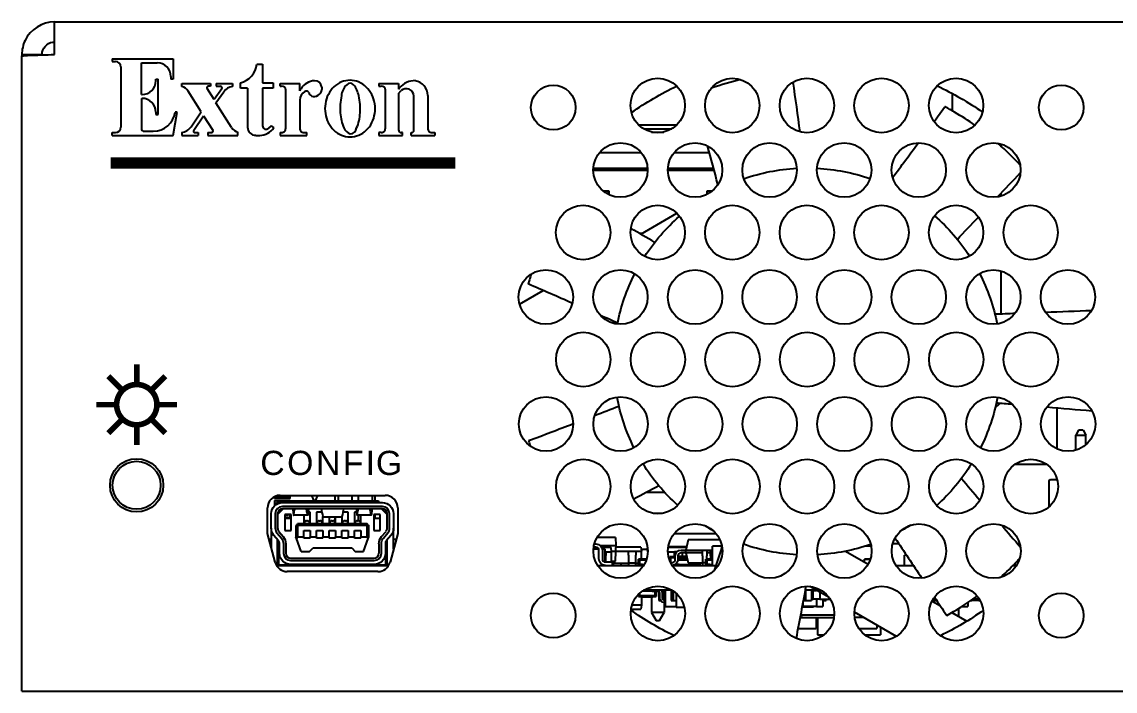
# Model space of a CAD drawing. Header units: inches. Extents: x 0.66 to 9.39, y 0.59 to 4.41.
# Drawn here: x 0.665 to 3.376, y 2.754 to 4.414 of the extents above; entities that cross this region are included whole.
import ezdxf

# ---------------------------------------------------------------- set-up
doc = ezdxf.new("R2010")
doc.units = ezdxf.units.IN
doc.header["$MEASUREMENT"] = 0
doc.styles.add('CAD_SALES', font='ARIAL.TTF')

msp = doc.modelspace()

# ---------------------------------------------------------------- linework, layer by layer
for p, q in [((0.7458, 4.3335), (0.7458, 4.4145)), ((0.7458, 4.4145), (9.2688, 4.4145)), ((0.6648, 4.3335), (0.6648, 4.3299)), ((0.6648, 4.3335), (0.7148, 4.3335)), ((0.6648, 2.7545), (0.6648, 4.3299)), ((0.7148, 4.3326), (0.7148, 4.3335)), ((0.8887, 4.3229), (1.04, 4.3229)), ((0.8887, 4.3229), (0.8887, 4.3162)), ((0.8887, 4.3162), (0.8969, 4.3162)), ((0.9613, 4.2343), (0.9613, 4.3128)), ((0.9613, 4.3128), (1.0006, 4.3128)), ((1.04, 4.3229), (1.04, 4.2721)), ((0.9104, 4.3026), (0.9104, 4.1534)), ((1.2474, 4.3094), (1.2617, 4.3094)), ((1.2617, 4.3094), (1.2617, 4.2632)), ((0.9972, 4.2723), (1.0027, 4.2723)), ((0.9972, 4.2682), (0.9972, 4.2723)), ((1.0027, 4.1848), (1.0027, 4.2723)), ((1.0345, 4.2788), (1.0345, 4.2721)), ((1.04, 4.2721), (1.0345, 4.2721)), ((1.0616, 4.2619), (1.1329, 4.2619)), ((1.0616, 4.2541), (1.0616, 4.2619)), ((1.1329, 4.2619), (1.1329, 4.2551)), ((1.1464, 4.2619), (1.1871, 4.2619)), ((1.1464, 4.2619), (1.1464, 4.2551)), ((1.1871, 4.2619), (1.1871, 4.2545)), ((1.2068, 4.2497), (1.2068, 4.2631)), ((1.2617, 4.2632), (1.2882, 4.2632)), ((1.2882, 4.2632), (1.2882, 4.2497)), ((1.3056, 4.2551), (1.3056, 4.2619)), ((1.3056, 4.2619), (1.3191, 4.2619)), ((1.3191, 4.2619), (1.354, 4.2619)), ((1.354, 4.2431), (1.354, 4.2619)), ((1.3911, 4.2687), (1.3913, 4.2687)), ((1.5501, 4.2619), (1.5993, 4.2619)), ((1.5501, 4.2619), (1.5501, 4.2551)), ((1.5993, 4.2619), (1.5993, 4.2474)), ((0.9613, 4.2343), (0.9633, 4.2343)), ((1.1098, 4.191), (1.0773, 4.2425)), ((1.1414, 4.2216), (1.1241, 4.2489)), ((1.1329, 4.2551), (1.1276, 4.2551)), ((1.1607, 4.2487), (1.1414, 4.2216)), ((1.1461, 4.214), (1.1659, 4.2412)), ((1.1464, 4.2551), (1.1574, 4.2551)), ((1.2244, 4.2497), (1.2068, 4.2497)), ((1.2244, 4.2497), (1.2244, 4.1534)), ((1.2617, 4.2497), (1.2617, 4.1569)), ((1.2882, 4.2497), (1.2617, 4.2497)), ((1.3056, 4.2551), (1.309, 4.2551)), ((1.3191, 4.15), (1.3191, 4.2449)), ((1.354, 4.2431), (1.3573, 4.2488)), ((1.4084, 4.2527), (1.4086, 4.2471)), ((1.5501, 4.2551), (1.5562, 4.2551)), ((1.5664, 4.15), (1.5664, 4.2449)), ((1.5993, 4.2474), (1.6015, 4.2508)), ((1.5993, 4.2372), (1.6055, 4.2439)), ((1.5993, 4.2372), (1.5993, 4.1466)), ((1.6371, 4.1452), (1.6371, 4.2304)), ((1.6716, 4.232), (1.6716, 4.15)), ((2.9728, 4.1938), (2.9728, 4.2368)), ((0.9613, 4.2248), (0.9613, 4.15)), ((0.9613, 4.2248), (0.9633, 4.2248)), ((1.185, 4.1524), (1.1461, 4.214)), ((1.354, 4.2201), (1.354, 4.15)), ((0.9972, 4.1909), (0.9972, 4.1848)), ((0.9972, 4.1848), (1.0027, 4.1848)), ((1.0404, 4.133), (1.0502, 4.1907)), ((1.0502, 4.1907), (1.0447, 4.1907)), ((1.0846, 4.1544), (1.1098, 4.191)), ((1.0911, 4.1462), (1.1156, 4.1818)), ((1.1156, 4.1818), (1.1382, 4.146)), ((1.2828, 4.1568), (1.2769, 4.1507)), ((1.2828, 4.1568), (1.2896, 4.152)), ((2.1942, 4.1592), (2.2895, 4.1592)), ((2.2071, 4.1492), (2.2766, 4.1492)), ((0.8887, 4.1398), (0.8969, 4.1398)), ((0.8887, 4.133), (0.8887, 4.1398)), ((0.8887, 4.133), (1.0404, 4.133)), ((0.968, 4.1432), (0.9908, 4.1432)), ((1.0616, 4.1402), (1.0616, 4.133)), ((1.0616, 4.133), (1.1023, 4.133)), ((1.0944, 4.1398), (1.1023, 4.1398)), ((1.1023, 4.1398), (1.1023, 4.133)), ((1.1261, 4.1398), (1.1348, 4.1398)), ((1.1261, 4.1398), (1.1261, 4.133)), ((1.1261, 4.133), (1.2007, 4.133)), ((1.2007, 4.133), (1.2007, 4.1408)), ((1.245, 4.133), (1.2551, 4.133)), ((1.3056, 4.1398), (1.309, 4.1398)), ((1.3056, 4.1398), (1.3056, 4.133)), ((1.3056, 4.133), (1.354, 4.133)), ((1.354, 4.133), (1.3716, 4.133)), ((1.3641, 4.1398), (1.3716, 4.1398)), ((1.3716, 4.133), (1.3716, 4.1398)), ((1.5562, 4.1398), (1.5501, 4.1398)), ((1.5501, 4.1398), (1.5501, 4.133)), ((1.5501, 4.133), (1.6088, 4.133)), ((1.6088, 4.1398), (1.606, 4.1398)), ((1.6088, 4.133), (1.6088, 4.1398)), ((1.6303, 4.133), (1.6303, 4.1398)), ((1.6303, 4.1398), (1.6316, 4.1398)), ((1.6303, 4.133), (1.6892, 4.133)), ((1.6817, 4.1398), (1.6892, 4.1398)), ((1.6892, 4.1398), (1.6892, 4.133)), ((2.2264, 4.1413), (2.2573, 4.1413)), ((3.0928, 4.1119), (3.0928, 4.1066)), ((2.0974, 4.0901), (2.2013, 4.0901)), ((2.2824, 4.0901), (2.37, 4.0901)), ((2.0819, 4.0468), (2.2169, 4.0468)), ((2.2167, 4.0507), (2.082, 4.0507)), ((2.0885, 4.0468), (2.0885, 4.0507)), ((2.12, 4.0507), (2.12, 4.0468)), ((2.2669, 4.0468), (2.3816, 4.0468)), ((2.3805, 4.0507), (2.267, 4.0507)), ((2.3641, 4.0468), (2.3641, 4.0507)), ((2.1212, 3.9946), (2.1068, 3.9946)), ((2.12, 3.9862), (2.12, 3.9946)), ((2.1212, 3.9856), (2.1212, 3.9946)), ((2.3633, 3.9946), (2.3633, 3.986)), ((2.3769, 3.9946), (2.3633, 3.9946)), ((2.3641, 3.9946), (2.3641, 3.9864)), ((3.0928, 3.989), (3.0928, 3.9821)), ((2.1999, 3.8879), (2.2896, 3.9397)), ((2.2024, 3.8893), (2.1975, 3.8893)), ((3.0928, 3.7969), (3.0928, 3.6905)), ((1.8992, 3.7142), (1.9579, 3.7481)), ((3.2319, 3.4572), (3.2319, 3.3555)), ((3.2858, 3.4015), (3.2788, 3.3894)), ((3.2968, 3.4015), (3.2858, 3.4015)), ((3.2968, 3.4015), (3.3038, 3.3894)), ((3.2788, 3.3894), (3.3038, 3.3894)), ((3.2788, 3.3522), (3.2788, 3.3894)), ((3.3038, 3.3658), (3.3038, 3.3894)), ((3.0221, 3.3165), (3.0191, 3.3165)), ((3.2071, 3.3165), (3.1275, 3.3165)), ((3.2126, 3.2119), (3.2126, 3.2751)), ((3.2165, 3.2791), (3.2326, 3.2791)), ((1.2913, 3.2367), (1.2913, 3.2325)), ((1.33, 3.2325), (1.2913, 3.2325)), ((1.2913, 3.2276), (1.2913, 3.214)), ((1.2913, 3.2276), (1.33, 3.2276)), ((1.2929, 3.2375), (1.33, 3.2375)), ((1.3051, 3.24), (1.5661, 3.24)), ((1.33, 3.2325), (1.33, 3.2375)), ((1.33, 3.2262), (1.33, 3.2276)), ((1.3835, 3.24), (1.3892, 3.2262)), ((1.3934, 3.2262), (1.3991, 3.24)), ((1.4413, 3.24), (1.4413, 3.2262)), ((1.4493, 3.24), (1.4493, 3.2262)), ((1.4833, 3.24), (1.4833, 3.2262)), ((1.4993, 3.24), (1.4993, 3.2262)), ((1.5333, 3.24), (1.5333, 3.2262)), ((1.5413, 3.2262), (1.5413, 3.24)), ((2.214, 3.2476), (2.259, 3.2476)), ((1.2741, 3.1455), (1.2741, 3.209)), ((1.2963, 3.218), (1.2963, 3.2226)), ((1.3208, 3.2226), (1.2963, 3.2226)), ((1.313, 3.2065), (1.2992, 3.1927)), ((1.311, 3.2222), (1.559, 3.2222)), ((1.559, 3.2124), (1.311, 3.2124)), ((1.559, 3.2065), (1.311, 3.2065)), ((1.3208, 3.2222), (1.3208, 3.2262)), ((1.3208, 3.2262), (1.5492, 3.2262)), ((1.5492, 3.2262), (1.5492, 3.2222)), ((1.5708, 3.1927), (1.557, 3.2065)), ((1.5971, 3.209), (1.5971, 3.1455)), ((1.2834, 3.1585), (1.2834, 3.1947)), ((1.2933, 3.1947), (1.2933, 3.1585)), ((1.2992, 3.1947), (1.2992, 3.1585)), ((1.3169, 3.1927), (1.3169, 3.1533)), ((1.3326, 3.1927), (1.3169, 3.1927)), ((1.3251, 3.1904), (1.3169, 3.1904)), ((1.3169, 3.1854), (1.33, 3.1854)), ((1.3326, 3.1829), (1.3169, 3.1829)), ((1.3251, 3.1927), (1.3251, 3.1904)), ((1.33, 3.1854), (1.33, 3.1927)), ((1.3326, 3.1533), (1.3326, 3.1927)), ((1.3737, 3.1908), (1.3388, 3.1908)), ((1.3641, 3.1908), (1.3641, 3.1691)), ((1.371, 3.177), (1.373, 3.177)), ((1.3799, 3.1986), (1.3749, 3.1986)), ((1.3799, 3.1691), (1.3799, 3.1986)), ((1.3956, 3.1986), (1.3956, 3.1691)), ((1.4089, 3.1986), (1.3956, 3.1986)), ((1.4025, 3.177), (1.4045, 3.177)), ((1.4114, 3.1691), (1.4114, 3.1877)), ((1.412, 3.1868), (1.458, 3.1868)), ((1.4271, 3.1868), (1.4271, 3.1691)), ((1.434, 3.177), (1.436, 3.177)), ((1.4413, 3.1868), (1.4413, 3.1736)), ((1.4429, 3.1691), (1.4429, 3.1868)), ((1.4586, 3.1877), (1.4586, 3.1691)), ((1.4744, 3.1986), (1.4611, 3.1986)), ((1.4655, 3.177), (1.4675, 3.177)), ((1.4744, 3.1691), (1.4744, 3.1986)), ((1.4901, 3.1986), (1.4901, 3.1691)), ((1.4951, 3.1986), (1.4901, 3.1986)), ((1.5312, 3.1908), (1.4963, 3.1908)), ((1.497, 3.177), (1.499, 3.177)), ((1.4993, 3.1908), (1.4993, 3.177)), ((1.5059, 3.1691), (1.5059, 3.1908)), ((1.5531, 3.1927), (1.5374, 3.1927)), ((1.5374, 3.1927), (1.5374, 3.1533)), ((1.5531, 3.1829), (1.5374, 3.1829)), ((1.5413, 3.1829), (1.5413, 3.1927)), ((1.5531, 3.1533), (1.5531, 3.1927)), ((1.5708, 3.1585), (1.5708, 3.1947)), ((1.5767, 3.1585), (1.5767, 3.1947)), ((1.5866, 3.1947), (1.5866, 3.1585)), ((2.2536, 3.1954), (2.231, 3.1954)), ((1.2933, 3.074), (1.2741, 3.1455)), ((1.2834, 3.1585), (1.2834, 3.1107)), ((1.2975, 3.147), (1.3084, 3.1342)), ((1.302, 3.1508), (1.3129, 3.138)), ((1.3169, 3.1533), (1.3326, 3.1533)), ((1.3464, 3.1671), (1.3444, 3.1652)), ((1.3444, 3.1652), (1.3444, 3.1376)), ((1.3464, 3.1671), (1.3484, 3.1691)), ((1.3484, 3.1652), (1.3464, 3.1671)), ((1.5216, 3.1691), (1.3484, 3.1691)), ((1.5216, 3.1652), (1.3484, 3.1652)), ((1.3484, 3.1652), (1.3484, 3.1376)), ((1.3641, 3.1376), (1.3641, 3.1533)), ((1.3641, 3.1533), (1.3799, 3.1533)), ((1.3651, 3.1711), (1.3651, 3.1691)), ((1.3789, 3.1711), (1.3789, 3.1691)), ((1.3799, 3.1533), (1.3799, 3.1376)), ((1.3956, 3.1376), (1.3956, 3.1533)), ((1.3956, 3.1533), (1.4114, 3.1533)), ((1.3966, 3.1711), (1.3966, 3.1691)), ((1.4104, 3.1711), (1.4104, 3.1691)), ((1.4114, 3.1533), (1.4114, 3.1376)), ((1.4271, 3.1533), (1.4429, 3.1533)), ((1.4271, 3.1376), (1.4271, 3.1533)), ((1.4281, 3.1711), (1.4281, 3.1691)), ((1.4419, 3.1711), (1.4419, 3.1691)), ((1.4429, 3.1533), (1.4429, 3.1376)), ((1.4586, 3.1376), (1.4586, 3.1533)), ((1.4586, 3.1533), (1.4744, 3.1533)), ((1.4596, 3.1711), (1.4596, 3.1691)), ((1.4734, 3.1711), (1.4734, 3.1691)), ((1.4744, 3.1533), (1.4744, 3.1376)), ((1.4901, 3.1376), (1.4901, 3.1533)), ((1.4901, 3.1533), (1.5059, 3.1533)), ((1.4911, 3.1711), (1.4911, 3.1691)), ((1.5049, 3.1711), (1.5049, 3.1691)), ((1.5059, 3.1533), (1.5059, 3.1376)), ((1.5236, 3.1671), (1.5216, 3.1691)), ((1.5216, 3.1652), (1.5236, 3.1671)), ((1.5216, 3.1376), (1.5216, 3.1652)), ((1.5236, 3.1671), (1.5256, 3.1652)), ((1.5256, 3.1376), (1.5256, 3.1652)), ((1.5374, 3.1533), (1.5531, 3.1533)), ((1.5571, 3.138), (1.568, 3.1508)), ((1.5616, 3.1342), (1.5725, 3.147)), ((1.5971, 3.1455), (1.5779, 3.074)), ((1.5866, 3.1062), (1.5866, 3.1585)), ((2.1188, 3.1619), (2.1212, 3.1619)), ((2.12, 3.1619), (2.12, 3.1625)), ((2.1212, 3.1619), (2.1212, 3.1631)), ((2.3799, 3.1522), (2.3728, 3.1563)), ((1.2783, 3.1315), (1.2783, 3.1298)), ((1.2783, 3.1315), (1.2834, 3.1315)), ((1.3009, 3.1278), (1.29, 3.1406)), ((1.2992, 3.0667), (1.2992, 3.1298)), ((1.3023, 3.0667), (1.3023, 3.1257)), ((1.3037, 3.0963), (1.3037, 3.1201)), ((1.3135, 3.1201), (1.3135, 3.0963)), ((1.3194, 3.1201), (1.3194, 3.0963)), ((1.3462, 3.1327), (1.3444, 3.1376)), ((1.3484, 3.1376), (1.3462, 3.1327)), ((1.3577, 3.1012), (1.3462, 3.1327)), ((1.3484, 3.1376), (1.3641, 3.1376)), ((1.3641, 3.1337), (1.3641, 3.1376)), ((1.3799, 3.1337), (1.3641, 3.1337)), ((1.3799, 3.1376), (1.3956, 3.1376)), ((1.3799, 3.1337), (1.3799, 3.1376)), ((1.3956, 3.1337), (1.3956, 3.1376)), ((1.4114, 3.1337), (1.3956, 3.1337)), ((1.4114, 3.1376), (1.4271, 3.1376)), ((1.4114, 3.1337), (1.4114, 3.1376)), ((1.4271, 3.1337), (1.4271, 3.1376)), ((1.4429, 3.1337), (1.4271, 3.1337)), ((1.4429, 3.1376), (1.4586, 3.1376)), ((1.4429, 3.1337), (1.4429, 3.1376)), ((1.4586, 3.1337), (1.4586, 3.1376)), ((1.4744, 3.1337), (1.4586, 3.1337)), ((1.4744, 3.1376), (1.4901, 3.1376)), ((1.4744, 3.1337), (1.4744, 3.1376)), ((1.4901, 3.1337), (1.4901, 3.1376)), ((1.5059, 3.1337), (1.4901, 3.1337)), ((1.5059, 3.1376), (1.5216, 3.1376)), ((1.5059, 3.1337), (1.5059, 3.1376)), ((1.5123, 3.1012), (1.5238, 3.1327)), ((1.5216, 3.1376), (1.5238, 3.1327)), ((1.5238, 3.1327), (1.5256, 3.1376)), ((1.5506, 3.0963), (1.5506, 3.1201)), ((1.5565, 3.0963), (1.5565, 3.1201)), ((1.5663, 3.1201), (1.5663, 3.0963)), ((1.5677, 3.0667), (1.5677, 3.1257)), ((1.58, 3.1406), (1.5691, 3.1278)), ((1.5708, 3.0667), (1.5708, 3.1298)), ((1.5866, 3.1315), (1.5933, 3.1315)), ((2.0847, 3.1198), (2.0887, 3.1198)), ((2.1371, 3.1355), (2.0912, 3.1355)), ((2.1371, 3.1355), (2.138, 3.1155)), ((2.3872, 3.1445), (2.2824, 3.1445)), ((2.3171, 3.1295), (2.3118, 3.1045)), ((2.3964, 3.1295), (2.3171, 3.1295)), ((2.8401, 3.1196), (2.8247, 3.1196)), ((2.825, 3.1208), (2.8393, 3.1208)), ((3.1336, 3.1208), (3.1396, 3.1208)), ((3.1399, 3.1196), (3.1346, 3.1196)), ((1.3577, 3.1012), (1.3782, 3.1012)), ((1.3782, 3.1012), (1.387, 3.11)), ((1.387, 3.11), (1.483, 3.11)), ((1.483, 3.11), (1.4918, 3.1012)), ((1.4918, 3.1012), (1.5123, 3.1012)), ((2.0956, 3.1066), (2.0825, 3.1066)), ((2.0922, 3.1104), (2.0828, 3.1104)), ((2.0887, 3.1113), (2.0829, 3.1113)), ((2.0962, 3.0825), (2.0962, 3.1038)), ((2.0996, 3.1155), (2.138, 3.1155)), ((2.1263, 3.1104), (2.1033, 3.1104)), ((2.1112, 3.1066), (2.1044, 3.1066)), ((2.1047, 3.1038), (2.1047, 3.0825)), ((2.1259, 3.1109), (2.1067, 3.1109)), ((2.1067, 3.1109), (2.1067, 3.1104)), ((2.1112, 3.075), (2.1112, 3.1066)), ((2.1135, 3.1006), (2.1112, 3.1006)), ((2.1135, 3.1006), (2.1135, 3.0906)), ((2.1135, 3.1004), (2.1273, 3.1004)), ((2.1259, 3.1104), (2.1259, 3.1109)), ((2.1273, 3.1004), (2.1263, 3.1104)), ((2.1381, 3.1011), (2.1273, 3.1011)), ((2.1273, 3.075), (2.1273, 3.1004)), ((2.1371, 3.0765), (2.1381, 3.1011)), ((2.138, 3.1155), (2.1381, 3.1109)), ((2.2003, 3.1115), (2.1381, 3.1115)), ((2.1381, 3.1011), (2.1381, 3.1109)), ((2.1381, 3.1015), (2.1698, 3.1015)), ((2.1698, 3.0915), (2.1698, 3.1015)), ((2.1698, 3.1015), (2.1878, 3.1015)), ((2.1698, 3.0915), (2.1698, 3.0767)), ((2.1878, 3.1015), (2.2013, 3.1015)), ((2.1878, 3.1015), (2.1878, 3.0915)), ((2.1878, 3.0767), (2.1878, 3.0915)), ((2.2003, 3.1115), (2.2013, 3.1015)), ((2.2008, 3.1065), (2.2168, 3.1065)), ((2.2013, 3.0817), (2.2013, 3.1015)), ((2.2168, 3.1055), (2.2168, 3.1102)), ((2.2173, 3.0997), (2.2168, 3.1055)), ((2.2172, 3.1055), (2.2168, 3.1055)), ((2.2673, 3.1004), (2.2901, 3.1004)), ((2.313, 3.1104), (2.2678, 3.1104)), ((2.3133, 3.1118), (2.268, 3.1118)), ((2.2683, 3.1135), (2.2698, 3.1135)), ((2.2698, 3.1118), (2.2698, 3.1135)), ((2.2698, 3.1135), (2.2848, 3.1135)), ((2.2896, 3.0999), (2.2831, 3.0999)), ((2.2831, 3.0899), (2.2831, 3.0999)), ((2.2848, 3.1135), (2.2954, 3.1135)), ((2.2848, 3.1135), (2.2848, 3.1118)), ((2.2954, 3.1118), (2.2954, 3.1135)), ((2.2954, 3.1135), (2.3104, 3.1135)), ((2.3, 3.1043), (2.3118, 3.1043)), ((2.3118, 3.0976), (2.3, 3.0976)), ((2.3028, 3.0976), (2.3028, 3.0899)), ((2.3104, 3.1135), (2.3137, 3.1135)), ((2.3104, 3.1135), (2.3104, 3.1118)), ((2.3118, 3.1045), (2.3776, 3.1045)), ((2.3118, 3.0974), (2.3118, 3.1045)), ((2.3527, 3.0974), (2.3118, 3.0974)), ((2.3118, 3.0974), (2.3171, 3.0724)), ((2.3527, 3.0897), (2.3527, 3.1043)), ((2.3527, 3.1043), (2.3633, 3.1043)), ((2.3633, 3.1043), (2.3633, 3.0897)), ((2.3724, 3.0974), (2.3633, 3.0974)), ((2.3724, 3.0897), (2.3724, 3.1043)), ((2.3724, 3.1043), (2.3776, 3.1043)), ((2.3776, 3.0665), (2.3776, 3.1137)), ((2.4013, 3.1137), (2.3776, 3.1137)), ((2.7078, 3.1015), (2.7638, 3.0691)), ((2.7713, 3.1137), (2.7556, 3.1137)), ((2.8543, 3.0665), (2.8543, 3.0917)), ((2.8588, 3.0917), (2.8543, 3.0917)), ((1.2964, 3.0665), (1.5748, 3.0665)), ((1.2992, 3.0667), (1.2992, 3.0665)), ((1.3023, 3.0667), (1.2992, 3.0667)), ((1.5677, 3.0667), (1.3023, 3.0667)), ((1.3313, 3.0845), (1.5387, 3.0845)), ((1.3313, 3.0785), (1.5387, 3.0785)), ((1.5387, 3.0687), (1.3313, 3.0687)), ((1.4333, 3.0665), (1.4333, 3.0667)), ((1.4333, 3.0665), (1.4336, 3.0667)), ((1.4493, 3.0665), (1.449, 3.0667)), ((1.4493, 3.0667), (1.4493, 3.0665)), ((1.4833, 3.0665), (1.4833, 3.0667)), ((1.4833, 3.0665), (1.4836, 3.0667)), ((1.4993, 3.0665), (1.499, 3.0667)), ((1.4993, 3.0667), (1.4993, 3.0665)), ((1.5162, 3.0667), (1.5162, 3.0665)), ((1.5333, 3.0665), (1.5333, 3.0667)), ((1.5333, 3.0665), (1.5336, 3.0667)), ((1.5493, 3.0665), (1.549, 3.0667)), ((1.5493, 3.0667), (1.5493, 3.0665)), ((1.5677, 3.0667), (1.5708, 3.0667)), ((1.5708, 3.0665), (1.5708, 3.0667)), ((2.0924, 3.0665), (2.2072, 3.0665)), ((2.1112, 3.0665), (2.1112, 3.0665)), ((2.1122, 3.075), (2.1289, 3.075)), ((2.1135, 3.0772), (2.1135, 3.0906)), ((2.1135, 3.075), (2.1135, 3.0772)), ((2.1273, 3.0765), (2.1371, 3.0765)), ((2.1289, 3.075), (2.1289, 3.0665)), ((2.1289, 3.0715), (2.1698, 3.0715)), ((2.1323, 3.0665), (2.1323, 3.0715)), ((2.1503, 3.0715), (2.1503, 3.0665)), ((2.1698, 3.0767), (2.1698, 3.0727)), ((2.1698, 3.0727), (2.1698, 3.0665)), ((2.1698, 3.0727), (2.1878, 3.0727)), ((2.1878, 3.0727), (2.1878, 3.0767)), ((2.1878, 3.0665), (2.1878, 3.0727)), ((2.1878, 3.0715), (2.1946, 3.0715)), ((2.2025, 3.0817), (2.1946, 3.0817)), ((2.1946, 3.0665), (2.1946, 3.0817)), ((2.1966, 3.0803), (2.2025, 3.0803)), ((2.1966, 3.0684), (2.1966, 3.0803)), ((2.1966, 3.0715), (2.1967, 3.0715)), ((2.2045, 3.0684), (2.1966, 3.0684)), ((2.1967, 3.0802), (2.1967, 3.0685)), ((2.2137, 3.0802), (2.1967, 3.0802)), ((2.1967, 3.0685), (2.2084, 3.0685)), ((2.2013, 3.0802), (2.2013, 3.0803)), ((2.2025, 3.0803), (2.2025, 3.0817)), ((2.2026, 3.0822), (2.2026, 3.0803)), ((2.2143, 3.0822), (2.2026, 3.0822)), ((2.2026, 3.0803), (2.2137, 3.0803)), ((2.2045, 3.0665), (2.2045, 3.0684)), ((2.2073, 3.0666), (2.2045, 3.0666)), ((2.2834, 3.0876), (2.2716, 3.0876)), ((2.2716, 3.0783), (2.2716, 3.0876)), ((2.2735, 3.0736), (2.2735, 3.0862)), ((2.2735, 3.0862), (2.2834, 3.0862)), ((2.2736, 3.0861), (2.2736, 3.0734)), ((2.2854, 3.0861), (2.2736, 3.0861)), ((2.2738, 3.0732), (2.2775, 3.0732)), ((2.2774, 3.0665), (2.3863, 3.0665)), ((2.2831, 3.0899), (2.2831, 3.0876)), ((2.2831, 3.0862), (2.2831, 3.0861)), ((2.2834, 3.0862), (2.2834, 3.0876)), ((2.2834, 3.0665), (2.2834, 3.0677)), ((2.2835, 3.0881), (2.2835, 3.0862)), ((2.2854, 3.0881), (2.2835, 3.0881)), ((2.2835, 3.0862), (2.2854, 3.0862)), ((2.285, 3.0685), (2.2853, 3.0685)), ((2.2854, 3.0817), (2.2853, 3.0817)), ((2.2853, 3.0802), (2.2853, 3.0817)), ((2.2853, 3.0665), (2.2853, 3.0688)), ((2.2854, 3.081), (2.2854, 3.0897)), ((2.2873, 3.0684), (2.2873, 3.0703)), ((2.2873, 3.0685), (2.2874, 3.0685)), ((2.2952, 3.0684), (2.2873, 3.0684)), ((2.2874, 3.0704), (2.2874, 3.0685)), ((2.2874, 3.0685), (2.3266, 3.0685)), ((2.2921, 3.0897), (2.2921, 3.081)), ((2.3137, 3.0881), (2.2921, 3.0881)), ((2.2921, 3.0862), (2.3142, 3.0862)), ((2.3142, 3.0861), (2.2921, 3.0861)), ((2.2932, 3.0817), (2.2921, 3.0817)), ((2.2921, 3.0803), (2.2932, 3.0803)), ((2.3154, 3.0802), (2.2921, 3.0802)), ((2.2932, 3.0803), (2.2932, 3.0817)), ((2.2933, 3.0822), (2.2933, 3.0803)), ((2.315, 3.0822), (2.2933, 3.0822)), ((2.2933, 3.0803), (2.3154, 3.0803)), ((2.2952, 3.0665), (2.2952, 3.0684)), ((2.3028, 3.0881), (2.3028, 3.0899)), ((2.3028, 3.0861), (2.3028, 3.0862)), ((2.3028, 3.0665), (2.3028, 3.0685)), ((2.3065, 3.0665), (2.3065, 3.0685)), ((2.3104, 3.0665), (2.3104, 3.0685)), ((2.3171, 3.0724), (2.3527, 3.0724)), ((2.3267, 3.0684), (2.3188, 3.0684)), ((2.3188, 3.0684), (2.3188, 3.0665)), ((2.3202, 3.0685), (2.3202, 3.0684)), ((2.3205, 3.0684), (2.3205, 3.0685)), ((2.3266, 3.0685), (2.3266, 3.0724)), ((2.3266, 3.0685), (2.3267, 3.0685)), ((2.3267, 3.0724), (2.3267, 3.0684)), ((2.3287, 3.0665), (2.3287, 3.0724)), ((2.3287, 3.0685), (2.3404, 3.0685)), ((2.3405, 3.0684), (2.3306, 3.0684)), ((2.3306, 3.0684), (2.3306, 3.0665)), ((2.3402, 3.0685), (2.3402, 3.0684)), ((2.3404, 3.0685), (2.3404, 3.0724)), ((2.3404, 3.0704), (2.3405, 3.0704)), ((2.3405, 3.0724), (2.3405, 3.0684)), ((2.3424, 3.0665), (2.3424, 3.0724)), ((2.3424, 3.0704), (2.3468, 3.0704)), ((2.3458, 3.0704), (2.3458, 3.0665)), ((2.3468, 3.0665), (2.3468, 3.0724)), ((2.3527, 3.0897), (2.3527, 3.081)), ((2.3527, 3.081), (2.3527, 3.0732)), ((2.3527, 3.0732), (2.3527, 3.0665)), ((2.3527, 3.0732), (2.3616, 3.0732)), ((2.3695, 3.0817), (2.3616, 3.0817)), ((2.3616, 3.0665), (2.3616, 3.0817)), ((2.3633, 3.0817), (2.3633, 3.0897)), ((2.3636, 3.0684), (2.3636, 3.0803)), ((2.3636, 3.0803), (2.3695, 3.0803)), ((2.3636, 3.0724), (2.3637, 3.0724)), ((2.3715, 3.0684), (2.3636, 3.0684)), ((2.3637, 3.0802), (2.3637, 3.0685)), ((2.3776, 3.0802), (2.3637, 3.0802)), ((2.3637, 3.0685), (2.3776, 3.0685)), ((2.3665, 3.0684), (2.3665, 3.0685)), ((2.3695, 3.0803), (2.3695, 3.0817)), ((2.3696, 3.0822), (2.3696, 3.0803)), ((2.3776, 3.0822), (2.3696, 3.0822)), ((2.3696, 3.0803), (2.3776, 3.0803)), ((2.3715, 3.0665), (2.3715, 3.0684)), ((2.3724, 3.0897), (2.3724, 3.0822)), ((2.3724, 3.0803), (2.3724, 3.0802)), ((2.3724, 3.0685), (2.3724, 3.0665)), ((2.7545, 3.0817), (2.7545, 3.0822)), ((2.7545, 3.0822), (2.7693, 3.0822)), ((2.7692, 3.0817), (2.7545, 3.0817)), ((2.7545, 3.0745), (2.7545, 3.0817)), ((2.8324, 3.0665), (2.8756, 3.0665)), ((3.1234, 3.0665), (3.1322, 3.0665)), ((3.1283, 3.0665), (3.1283, 3.0715)), ((1.548, 3.051), (1.3232, 3.051)), ((2.6671, 2.9864), (2.619, 3.0141)), ((2.1946, 2.9948), (2.1946, 2.9892)), ((2.1946, 2.9892), (2.2025, 2.9892)), ((2.1966, 2.9907), (2.1966, 2.9966)), ((2.2025, 2.9907), (2.1966, 2.9907)), ((2.1967, 2.9967), (2.1967, 2.9908)), ((2.1967, 2.9908), (2.2359, 2.9908)), ((2.2013, 2.9908), (2.2013, 2.9907)), ((2.2013, 2.9892), (2.2013, 2.9681)), ((2.2025, 2.9892), (2.2025, 2.9907)), ((2.2026, 2.9907), (2.2026, 2.9887)), ((2.23, 2.9907), (2.2026, 2.9907)), ((2.2026, 2.9887), (2.23, 2.9887)), ((2.2359, 3.0024), (2.2038, 3.0024)), ((2.204, 3.0025), (2.2045, 3.0025)), ((2.2045, 3.0025), (2.2045, 3.0029)), ((2.2776, 3.0045), (2.207, 3.0045)), ((2.2263, 3.0045), (2.2263, 3.0024)), ((2.2263, 2.9908), (2.2263, 2.9907)), ((2.2263, 2.9887), (2.2263, 2.9493)), ((2.2281, 3.0045), (2.2281, 3.0025)), ((2.2281, 3.0025), (2.236, 3.0025)), ((2.23, 2.9887), (2.23, 2.9907)), ((2.2301, 2.9907), (2.2301, 2.9892)), ((2.236, 2.9907), (2.2301, 2.9907)), ((2.2301, 2.9892), (2.238, 2.9892)), ((2.2357, 3.0024), (2.2357, 3.0025)), ((2.2359, 2.9908), (2.2359, 3.0024)), ((2.236, 3.0012), (2.2359, 3.0012)), ((2.236, 3.0025), (2.236, 2.9907)), ((2.238, 3.0045), (2.238, 2.9892)), ((2.2432, 3.0012), (2.238, 3.0012)), ((2.2443, 3.0011), (2.2443, 2.9793)), ((2.2472, 2.9845), (2.2472, 2.9972)), ((2.2532, 2.9975), (2.2532, 2.9845)), ((2.2561, 2.9806), (2.2561, 3.0045)), ((2.2561, 3.0044), (2.2602, 3.0044)), ((2.2578, 3.0045), (2.2578, 3.0044)), ((2.2602, 3.0045), (2.2602, 2.9645)), ((2.275, 3.0045), (2.275, 2.9793)), ((2.28, 3.003), (2.28, 2.9793)), ((2.2878, 2.9969), (2.2878, 2.9631)), ((2.6357, 3.0045), (2.6076, 3.0045)), ((2.6083, 3.0045), (2.6083, 2.9793)), ((2.6233, 3.0045), (2.6233, 2.9793)), ((2.6233, 2.9828), (2.6271, 2.9828)), ((2.6271, 2.9828), (2.6271, 3.0045)), ((2.6271, 3.0044), (2.6359, 3.0044)), ((2.6443, 2.9829), (2.6271, 2.9829)), ((2.6283, 3.0044), (2.6283, 3.0045)), ((2.636, 2.9829), (2.636, 2.9643)), ((2.6443, 2.9995), (2.6443, 2.9828)), ((2.6443, 2.9828), (2.6683, 2.9828)), ((2.6517, 2.9828), (2.6517, 2.9643)), ((2.6593, 2.9828), (2.6593, 2.9793)), ((2.6683, 2.9846), (2.6683, 2.9828)), ((2.929, 2.9865), (2.929, 2.9793)), ((2.9303, 2.9847), (2.9303, 2.9793)), ((3.0383, 2.9829), (3.0242, 2.9829)), ((3.0383, 2.9847), (3.0383, 2.9793)), ((2.1757, 2.9581), (2.2003, 2.9581)), ((2.2013, 2.9681), (2.1782, 2.9681)), ((2.2013, 2.9681), (2.2003, 2.9581)), ((2.2443, 2.9793), (2.2487, 2.9793)), ((2.2572, 2.9805), (2.2602, 2.9805)), ((2.2602, 2.9745), (2.2572, 2.9745)), ((2.2578, 2.9745), (2.2578, 2.9493)), ((2.2602, 2.9645), (2.2878, 2.9645)), ((2.275, 2.9793), (2.28, 2.9793)), ((2.28, 2.9793), (2.2878, 2.9793)), ((2.2878, 2.9631), (2.3078, 2.9631)), ((2.6283, 2.9625), (2.5997, 2.9625)), ((2.6, 2.9643), (2.6017, 2.9643)), ((2.6017, 2.9733), (2.6017, 2.9643)), ((2.636, 2.9644), (2.6017, 2.9644)), ((2.6029, 2.9793), (2.6083, 2.9793)), ((2.6083, 2.9793), (2.6233, 2.9793)), ((2.6283, 2.9644), (2.6283, 2.9625)), ((2.636, 2.9643), (2.6517, 2.9643)), ((2.6517, 2.9793), (2.6593, 2.9793)), ((2.9222, 2.9777), (2.943, 2.9657)), ((2.923, 2.9793), (2.929, 2.9793)), ((2.9303, 2.9793), (2.9339, 2.9793)), ((2.9881, 2.9593), (2.9881, 2.9396)), ((2.9962, 2.9643), (3.0112, 2.9643)), ((3.0112, 2.974), (3.0112, 2.9643)), ((3.0189, 2.9793), (3.0211, 2.9793)), ((3.0211, 2.9793), (3.0211, 2.9807)), ((3.0383, 2.9794), (3.0211, 2.9794)), ((3.0383, 2.9793), (3.0416, 2.9793)), ((2.2263, 2.9493), (2.2381, 2.9297)), ((2.2578, 2.9493), (2.2263, 2.9493)), ((2.2381, 2.9297), (2.246, 2.9297)), ((2.246, 2.9297), (2.2578, 2.9493)), ((2.6017, 2.9373), (2.5949, 2.9373)), ((2.595, 2.9375), (2.6791, 2.9375)), ((2.6797, 2.9425), (2.5959, 2.9425)), ((2.6017, 2.9375), (2.6017, 2.9373)), ((2.6351, 2.9375), (2.6351, 2.91)), ((2.6381, 2.9375), (2.6381, 2.8942)), ((2.6788, 2.9375), (2.6788, 2.9357)), ((2.8338, 2.8901), (2.7299, 2.9501)), ((2.7517, 2.9373), (2.7305, 2.9373)), ((2.7517, 2.9375), (2.7517, 2.9373)), ((2.9713, 2.9493), (3.0085, 2.9278)), ((2.5898, 2.91), (2.6351, 2.91)), ((2.7408, 2.91), (2.7851, 2.91)), ((2.7444, 2.91), (2.7444, 2.905)), ((2.7851, 2.9182), (2.7851, 2.91)), ((2.7944, 2.9128), (2.7944, 2.8942)), ((2.6381, 2.8942), (2.6545, 2.8942)), ((2.7551, 2.8942), (2.7944, 2.8942)), ((0.6648, 2.7545), (0.7148, 2.7545)), ((0.7148, 2.7545), (0.7458, 2.7545)), ((0.7458, 2.7545), (9.2688, 2.7545))]:
    msp.add_line(p, q)
for points in [[(1.4788, 4.1292, 0.197602), (1.5187, 4.1456, 0.171473), (1.54, 4.1872, 0.156051), (1.5326, 4.2345, 0.171473), (1.5001, 4.2654, 0.197602), (1.4575, 4.2654, 0.186415), (1.425, 4.2345, 0.160135), (1.4176, 4.1872, 0.160135), (1.4389, 4.1456, 0.186415), (1.4788, 4.1292, 0.197602)], [(1.4791, 4.1366, 0.390611), (1.495, 4.1513, 0.108255), (1.5036, 4.1886, 0.069616), (1.5006, 4.231, 0.108255), (1.4876, 4.2587, 0.390611), (1.4706, 4.2587, 0.195556), (1.4575, 4.231, 0.077461), (1.4546, 4.1886, 0.077461), (1.4631, 4.1513, 0.195556), (1.4791, 4.1366, 0.390611)]]:
    msp.add_lwpolyline(points, format="xyb", close=True)
at = {"color": 1, "ltscale": 0.5, "const_width": 0.028}
msp.add_lwpolyline([(0.8848, 4.0645), (1.7397, 4.0645)], dxfattribs=at)
at = {"const_width": 0.014}
for points in [[(0.9498, 3.515), (0.9498, 3.565)], [(0.9144, 3.5003), (0.8791, 3.5357)], [(0.9852, 3.5003), (1.0205, 3.5357)], [(0.8498, 3.465), (0.8998, 3.465)], [(0.9998, 3.465), (1.0498, 3.465)], [(0.8791, 3.3943), (0.9144, 3.4296)], [(0.9498, 3.365), (0.9498, 3.415)], [(1.0205, 3.3943), (0.9852, 3.4296)]]:
    msp.add_lwpolyline(points, dxfattribs=at)
for points in [[(0.9998, 3.465, 1), (0.8998, 3.465, 1)], [(0.8998, 3.465, 1), (0.9998, 3.465, 1)]]:
    msp.add_lwpolyline(points, format="xyb", dxfattribs=at)
for centre, radius in [((1.9828, 4.202), 0.0555), ((2.2419, 4.207), 0.0675), ((2.4269, 4.207), 0.0675), ((2.6119, 4.207), 0.0675), ((2.7969, 4.207), 0.0675), ((2.9819, 4.207), 0.0675), ((3.2428, 4.202), 0.0555), ((2.1494, 4.047), 0.0675), ((2.3344, 4.047), 0.0675), ((2.5194, 4.047), 0.0675), ((2.7044, 4.047), 0.0675), ((2.8894, 4.047), 0.0675), ((3.0744, 4.047), 0.0675), ((2.0569, 3.892), 0.0675), ((2.2419, 3.892), 0.0675), ((2.4269, 3.892), 0.0675), ((2.6119, 3.892), 0.0675), ((2.7969, 3.892), 0.0675), ((2.9819, 3.892), 0.0675), ((3.1669, 3.892), 0.0675), ((1.9644, 3.732), 0.0675), ((2.1494, 3.732), 0.0675), ((2.3344, 3.732), 0.0675), ((2.5194, 3.732), 0.0675), ((2.7044, 3.732), 0.0675), ((2.8894, 3.732), 0.0675), ((3.0744, 3.732), 0.0675), ((3.2594, 3.732), 0.0675), ((2.0573, 3.577), 0.0675), ((2.2423, 3.577), 0.0675), ((2.4273, 3.577), 0.0675), ((2.6123, 3.577), 0.0675), ((2.7973, 3.577), 0.0675), ((2.9823, 3.577), 0.0675), ((3.1673, 3.577), 0.0675), ((1.9648, 3.417), 0.0675), ((2.1498, 3.417), 0.0675), ((2.3348, 3.417), 0.0675), ((2.5198, 3.417), 0.0675), ((2.7048, 3.417), 0.0675), ((2.8898, 3.417), 0.0675), ((3.0748, 3.417), 0.0675), ((3.2598, 3.417), 0.0675), ((0.9494, 3.265), 0.066), ((0.9494, 3.265), 0.0595), ((2.0573, 3.262), 0.0675), ((2.2423, 3.262), 0.0675), ((2.4273, 3.262), 0.0675), ((2.6123, 3.262), 0.0675), ((2.7973, 3.262), 0.0675), ((2.9823, 3.262), 0.0675), ((3.1673, 3.262), 0.0675), ((2.1498, 3.102), 0.0675), ((2.3348, 3.102), 0.0675), ((2.5198, 3.102), 0.0675), ((2.7048, 3.102), 0.0675), ((2.8898, 3.102), 0.0675), ((3.0748, 3.102), 0.0675), ((2.2423, 2.947), 0.0675), ((2.4273, 2.947), 0.0675), ((2.6123, 2.947), 0.0675), ((2.7973, 2.947), 0.0675), ((2.9823, 2.947), 0.0675), ((1.9828, 2.942), 0.0555), ((3.2428, 2.942), 0.0555)]:
    msp.add_circle(centre, radius)
for centre, radius, start, end in [((0.8969, 4.3026), 0.0136, 0.0051, 89.9944), ((1.0006, 4.2788), 0.0339, 0.0012, 89.9995), ((1.1935, 4.3157), 0.0543, 284.1762, 353.2875), ((0.9633, 4.2682), 0.0339, 269.9976, 0.0018), ((1.3932, 4.2264), 0.0423, 93.5303, 148.0533), ((1.3907, 4.2508), 0.0178, 5.9029, 89.6277), ((1.6392, 4.2199), 0.0488, 88.2002, 140.6756), ((1.6339, 4.2316), 0.0376, 0.6095, 79.6262), ((1.0544, 4.228), 0.0271, 32.2696, 74.4409), ((1.1276, 4.251), 0.00407, 90.0023, 212.2761), ((1.1574, 4.251), 0.00407, 324.4637, 89.9994), ((1.1933, 4.2212), 0.0339, 100.5443, 143.9226), ((1.309, 4.2449), 0.0102, 0.007, 89.9944), ((1.3798, 4.2195), 0.0258, 120.284, 178.7168), ((1.3703, 4.2354), 0.00726, 33.7501, 118.654), ((1.3976, 4.2483), 0.023, 202.6207, 230.3191), ((1.3894, 4.2487), 0.0193, 250.1612, 355.2609), ((1.5562, 4.2449), 0.0102, 0.007, 89.9944), ((1.618, 4.2296), 0.0191, 2.3934, 131.1376), ((0.9633, 4.1909), 0.0339, 0.0012, 89.9995), ((0.9908, 4.1975), 0.0543, 270.0004, 352.8187), ((0.8969, 4.1534), 0.0136, 269.9989, 359.9979), ((0.968, 4.15), 0.00678, 180.0042, 269.9947), ((1.0567, 4.1737), 0.0339, 278.4312, 325.3758), ((1.208, 4.1669), 0.0271, 212.276, 254.4394), ((1.2448, 4.1534), 0.0203, 180.0003, 270.5389), ((1.2551, 4.1737), 0.0407, 269.9982, 327.7715), ((1.2706, 4.1569), 0.00882, 180.0013, 315.9374), ((1.309, 4.15), 0.0102, 269.9959, 0.0027), ((1.3641, 4.15), 0.0102, 179.9985, 270.0029), ((1.5562, 4.15), 0.0102, 269.9959, 0.0027), ((1.6817, 4.15), 0.0102, 179.9997, 270.0031), ((1.0944, 4.1439), 0.00407, 145.3688, 270.0092), ((1.1348, 4.1439), 0.00407, 269.998, 32.2726), ((1.606, 4.1466), 0.00678, 179.9933, 270.0067), ((1.6316, 4.1452), 0.00543, 269.992, 0), ((3.0449, 3.5165), 0.0669, 300.9771, 314.7812), ((1.3051, 3.209), 0.031, 90, 180), ((1.5661, 3.209), 0.031, 0, 90), ((1.311, 3.1947), 0.0177, 90, 180), ((1.311, 3.1947), 0.0118, 90, 180), ((1.559, 3.1947), 0.0177, 0, 90), ((1.559, 3.1947), 0.0118, 0, 90), ((1.371, 3.1711), 0.00591, 90, 180), ((1.373, 3.1711), 0.00591, 0, 90), ((1.4025, 3.1711), 0.00591, 90, 180), ((1.4045, 3.1711), 0.00591, 0, 90), ((1.434, 3.1711), 0.00591, 90, 180), ((1.436, 3.1711), 0.00591, 0, 90), ((1.4655, 3.1711), 0.00591, 90, 180), ((1.4675, 3.1711), 0.00591, 0, 90), ((1.497, 3.1711), 0.00591, 90, 180), ((1.499, 3.1711), 0.00591, 0, 90), ((1.311, 3.1585), 0.0177, 180, 220.3696), ((1.311, 3.1585), 0.0118, 180, 220.3696), ((1.559, 3.1585), 0.0118, 319.6304, 0), ((1.559, 3.1585), 0.0177, 319.6304, 0), ((1.2919, 3.1201), 0.0118, 0, 40.3696), ((1.5781, 3.1201), 0.0118, 139.6304, 180), ((1.3313, 3.0963), 0.0177, 180, 270), ((1.3313, 3.0963), 0.0118, 180, 270), ((1.5387, 3.0963), 0.0177, 270, 0), ((1.5387, 3.0963), 0.0118, 270, 0), ((2.0887, 3.1038), 0.0075, 0, 90), ((2.3, 3.0897), 0.00787, 90, 180), ((1.3232, 3.082), 0.031, 195, 270), ((1.548, 3.082), 0.031, 270, 345), ((2.1122, 3.0825), 0.0075, 180, 270), ((2.2775, 3.081), 0.00787, 270, 0), ((2.2432, 2.9972), 0.004, 0, 90), ((2.2572, 2.9845), 0.004, 180, 270)]:
    msp.add_arc(centre, radius, start, end)
at = {"extrusion": (0, 0, -1)}
for centre, radius, start, end in [((-2.6128, 3.572), 0.756, 54.7672, 64.6502), ((-2.6128, 3.572), 0.756, 115.2432, 125.0844), ((-2.6128, 3.572), 0.48, 70.8564, 86.8852), ((-2.6128, 3.572), 0.48, 92.8893, 108.9291), ((-2.6128, 3.572), 0.48, 32.8886, 48.6791), ((-2.6128, 3.572), 0.48, 131.1409, 147.0013), ((-2.6128, 3.572), 0.48, 11.1626, 26.933), ((-2.6128, 3.572), 0.48, 152.9502, 168.8092), ((-2.6128, 3.572), 0.48, 333.5557, 349.426), ((-2.6128, 3.572), 0.48, 190.5905, 206.5025), ((-2.6128, 3.572), 0.48, 312.0501, 328.1092), ((-2.6128, 3.572), 0.48, 211.957, 228.0362), ((-3.2165, 3.2751), 0.00394, 0, 90), ((-1.311, 3.1947), 0.0276, 0, 90), ((-1.559, 3.1947), 0.0276, 90, 180), ((-1.311, 3.1585), 0.0276, 319.6304, 0), ((-1.559, 3.1585), 0.0276, 180, 220.3696), ((-2.6128, 3.572), 0.48, 299.057, 302.1496), ((-2.6128, 3.572), 0.48, 237.6892, 241.2849), ((-1.2919, 3.1201), 0.0217, 139.6304, 180), ((-1.2919, 3.1201), 0.0276, 139.6304, 180), ((-1.5781, 3.1201), 0.0276, 0, 40.3696), ((-1.5781, 3.1201), 0.0217, 0, 40.3696), ((-2.0887, 3.1038), 0.016, 90, 180), ((-2.6128, 3.572), 0.48, 273.1219, 289.263), ((-2.6128, 3.572), 0.48, 250.853, 266.9968), ((-1.3313, 3.0963), 0.0276, 270, 0), ((-1.5387, 3.0963), 0.0276, 180, 270), ((-2.3, 3.0897), 0.0146, 0, 90), ((-2.1122, 3.0825), 0.016, 270, 0), ((-2.2775, 3.081), 0.0146, 180, 270), ((-2.2572, 2.9845), 0.01, 270, 0), ((-2.2432, 2.9975), 0.01, 135.573, 180), ((-2.6128, 3.572), 0.756, 295.9608, 305.3565), ((-2.6128, 3.572), 0.756, 234.729, 244.0894)]:
    msp.add_arc(centre, radius, start, end, dxfattribs=at)
for points, knots in [([(0.7458, 4.4145), (0.7153, 4.4145), (0.6857, 4.3957), (0.6726, 4.3682), (0.6675, 4.3574), (0.6648, 4.3454), (0.6648, 4.3335)], [0, 0, 0, 0, 0.717983, 0.717983, 0.717983, 1, 1, 1, 1]), ([(0.7148, 4.3335), (0.7148, 4.3483), (0.7269, 4.3622), (0.7416, 4.3642), (0.743, 4.3644), (0.7444, 4.3645), (0.7458, 4.3645)], [-1, -1, -1, -1, -0.087159, -0.087159, -0.087159, 0, 0, 0, 0]), ([(2.9783, 4.1906), (2.9777, 4.1909), (2.9771, 4.1913), (2.9756, 4.1921), (2.9748, 4.1926), (2.9725, 4.194), (2.9708, 4.1949), (2.9673, 4.1969), (2.9656, 4.1979), (2.9624, 4.1997), (2.9609, 4.2005), (2.9582, 4.202), (2.9571, 4.2026), (2.9554, 4.2035), (2.9548, 4.2038), (2.9545, 4.204), (2.9544, 4.2041), (2.9544, 4.2041)], [-0.12184704, -0.12184704, -0.12184704, -0.12184704, -0.11343313, -0.11343313, -0.10501705, -0.10501705, -0.08946825, -0.08946825, -0.07451665, -0.07451665, -0.06009475, -0.06009475, -0.0458304, -0.0458304, -0.03121956, -0.03121956, -0.02561082, -0.02561082, -0.02561082, -0.02561082]), ([(1.9278, 3.7887), (1.9277, 3.7886), (1.9277, 3.7886), (1.9275, 3.7877), (1.9272, 3.7868), (1.9264, 3.7842), (1.9258, 3.7824), (1.9246, 3.7786), (1.9241, 3.7767), (1.923, 3.7731), (1.9225, 3.7714), (1.9217, 3.7686), (1.9214, 3.7673), (1.9208, 3.7655), (1.9207, 3.7648), (1.9206, 3.7645), (1.9205, 3.7644), (1.9205, 3.7644)], [-0.1141865, -0.1141865, -0.1141865, -0.1141865, -0.11343313, -0.11343313, -0.10501705, -0.10501705, -0.08946825, -0.08946825, -0.07451665, -0.07451665, -0.06009475, -0.06009475, -0.0458304, -0.0458304, -0.03121956, -0.03121956, -0.02561082, -0.02561082, -0.02561082, -0.02561082]), ([(1.3368, 3.2065), (1.337, 3.2044), (1.3372, 3.2023), (1.3377, 3.1974), (1.3381, 3.1946), (1.3385, 3.1918)], [0.0212907, 0.0212907, 0.0212907, 0.0212907, 0.0826894, 0.0826894, 0.1653778, 0.1653778, 0.1653778, 0.1653778]), ([(1.3385, 3.2032), (1.3386, 3.2029), (1.3387, 3.2027), (1.3388, 3.2026), (1.3389, 3.2025), (1.339, 3.2026), (1.3391, 3.2028), (1.3392, 3.203), (1.3394, 3.2034), (1.3395, 3.2039), (1.3397, 3.2044), (1.3398, 3.205), (1.34, 3.2057), (1.34, 3.206), (1.3401, 3.2062), (1.3402, 3.2065)], [0, 0, 0, 0, 0.2, 0.2, 0.2, 0.4, 0.4, 0.4, 0.6, 0.6, 0.6, 0.8, 0.8, 0.8, 0.8650423, 0.8650423, 0.8650423, 0.8650423]), ([(1.3385, 3.1918), (1.3387, 3.1911), (1.3388, 3.1907), (1.3389, 3.1908), (1.339, 3.1911), (1.3393, 3.1926), (1.3395, 3.1936), (1.3399, 3.1964), (1.3402, 3.198), (1.3405, 3.2)], [-0.08408661, -0.08408661, -0.08408661, -0.08408661, -0.06303132, -0.06303132, -0.04196802, -0.04196802, -0.0209727, -0.0209727, -0.000001, -0.000001, -0.000001, -0.000001]), ([(1.374, 3.1918), (1.3739, 3.1911), (1.3738, 3.1907), (1.3736, 3.1908), (1.3735, 3.1911), (1.3732, 3.1926), (1.3731, 3.1936), (1.3726, 3.1964), (1.3724, 3.198), (1.372, 3.2)], [0.000001, 0.000001, 0.000001, 0.000001, 0.02105709, 0.02105709, 0.04212121, 0.04212121, 0.06311733, 0.06311733, 0.08408984, 0.08408984, 0.08408984, 0.08408984]), ([(1.374, 3.2032), (1.3739, 3.2029), (1.3738, 3.2027), (1.3737, 3.2026), (1.3737, 3.2025), (1.3735, 3.2026), (1.3734, 3.2028), (1.3733, 3.203), (1.3732, 3.2034), (1.373, 3.2039), (1.3729, 3.2044), (1.3727, 3.205), (1.3725, 3.2057), (1.3725, 3.206), (1.3724, 3.2062), (1.3724, 3.2065)], [0, 0, 0, 0, 0.2, 0.2, 0.2, 0.4, 0.4, 0.4, 0.6, 0.6, 0.6, 0.8, 0.8, 0.8, 0.8650423, 0.8650423, 0.8650423, 0.8650423]), ([(1.3757, 3.2065), (1.3755, 3.2044), (1.3754, 3.2023), (1.3748, 3.1974), (1.3744, 3.1946), (1.374, 3.1918)], [-0.1440881, -0.1440881, -0.1440881, -0.1440881, -0.0826894, -0.0826894, -0.000001, -0.000001, -0.000001, -0.000001]), ([(1.4943, 3.2065), (1.4945, 3.2044), (1.4946, 3.2023), (1.4952, 3.1974), (1.4956, 3.1946), (1.496, 3.1918)], [0.0212907, 0.0212907, 0.0212907, 0.0212907, 0.0826894, 0.0826894, 0.1653778, 0.1653778, 0.1653778, 0.1653778]), ([(1.496, 3.2032), (1.4961, 3.2029), (1.4962, 3.2027), (1.4963, 3.2026), (1.4963, 3.2025), (1.4965, 3.2026), (1.4966, 3.2028), (1.4967, 3.203), (1.4968, 3.2034), (1.497, 3.2039), (1.4971, 3.2044), (1.4973, 3.205), (1.4975, 3.2057), (1.4975, 3.206), (1.4976, 3.2062), (1.4976, 3.2065)], [0, 0, 0, 0, 0.2, 0.2, 0.2, 0.4, 0.4, 0.4, 0.6, 0.6, 0.6, 0.8, 0.8, 0.8, 0.8650423, 0.8650423, 0.8650423, 0.8650423]), ([(1.496, 3.1918), (1.4961, 3.1911), (1.4962, 3.1907), (1.4964, 3.1908), (1.4965, 3.1911), (1.4968, 3.1926), (1.4969, 3.1936), (1.4974, 3.1964), (1.4976, 3.198), (1.498, 3.2)], [0.000001, 0.000001, 0.000001, 0.000001, 0.02105709, 0.02105709, 0.04212121, 0.04212121, 0.06311733, 0.06311733, 0.08408984, 0.08408984, 0.08408984, 0.08408984]), ([(1.5315, 3.1918), (1.5313, 3.1911), (1.5312, 3.1907), (1.5311, 3.1908), (1.531, 3.1911), (1.5307, 3.1926), (1.5305, 3.1936), (1.5301, 3.1964), (1.5298, 3.198), (1.5295, 3.2)], [-0.08408661, -0.08408661, -0.08408661, -0.08408661, -0.06303132, -0.06303132, -0.04196802, -0.04196802, -0.0209727, -0.0209727, -0.000001, -0.000001, -0.000001, -0.000001]), ([(1.5315, 3.2032), (1.5314, 3.2029), (1.5313, 3.2027), (1.5312, 3.2026), (1.5311, 3.2025), (1.531, 3.2026), (1.5309, 3.2028), (1.5308, 3.203), (1.5306, 3.2034), (1.5305, 3.2039), (1.5303, 3.2044), (1.5302, 3.205), (1.53, 3.2057), (1.53, 3.206), (1.5299, 3.2062), (1.5298, 3.2065)], [0, 0, 0, 0, 0.2, 0.2, 0.2, 0.4, 0.4, 0.4, 0.6, 0.6, 0.6, 0.8, 0.8, 0.8, 0.8650423, 0.8650423, 0.8650423, 0.8650423]), ([(1.5332, 3.2065), (1.533, 3.2044), (1.5328, 3.2023), (1.5323, 3.1974), (1.5319, 3.1946), (1.5315, 3.1918)], [-0.1440881, -0.1440881, -0.1440881, -0.1440881, -0.0826894, -0.0826894, -0.000001, -0.000001, -0.000001, -0.000001]), ([(1.4114, 3.1877), (1.4115, 3.1871), (1.4117, 3.1868), (1.412, 3.1868), (1.412, 3.1868), (1.412, 3.1868)], [-0.0793282, -0.0793282, -0.0793282, -0.0793282, -0.05963089, -0.05963089, -0.05882069, -0.05882069, -0.05882069, -0.05882069]), ([(1.4586, 3.1877), (1.4585, 3.1871), (1.4583, 3.1868), (1.458, 3.1868), (1.458, 3.1868), (1.458, 3.1868)], [0.000001, 0.000001, 0.000001, 0.000001, 0.01969554, 0.01969554, 0.02050563, 0.02050563, 0.02050563, 0.02050563]), ([(3.1346, 3.078), (3.135, 3.0785), (3.1355, 3.079), (3.1367, 3.0802), (3.1373, 3.0809), (3.1385, 3.0822), (3.1391, 3.0829), (3.1397, 3.0835)], [-0.12184704, -0.12184704, -0.12184704, -0.12184704, -0.11343313, -0.11343313, -0.10501705, -0.10501705, -0.09769328, -0.09769328, -0.09769328, -0.09769328])]:
    msp.add_open_spline(points, degree=3, knots=knots)
for points in [[(0.6648, 4.3299), (0.6648, 4.3308), (0.6857, 4.3317), (0.7148, 4.3326)], [(0.7148, 4.3326), (0.7245, 4.3329), (0.7352, 4.3332), (0.7458, 4.3335)], [(2.4476, 4.2712), (2.4245, 4.2658), (2.4001, 4.2588), (2.3747, 4.2499)], [(2.5953, 4.1415), (2.5895, 4.1828), (2.5837, 4.2241), (2.5779, 4.2653)], [(2.9273, 4.1672), (2.9363, 4.1795), (2.9454, 4.1918), (2.9544, 4.2041)], [(3.0284, 4.1581), (3.0129, 4.1691), (2.9962, 4.18), (2.9783, 4.1906)], [(2.3912, 4.0107), (2.3827, 4.0427), (2.3741, 4.0748), (2.3655, 4.1069)], [(2.8246, 4.0281), (2.8458, 4.0569), (2.8671, 4.0857), (2.8884, 4.1145)], [(3.1407, 4.0594), (3.1255, 4.0758), (3.1071, 4.0942), (3.0848, 4.1137)], [(3.0846, 3.9803), (3.1036, 4.0004), (3.1226, 4.0204), (3.1415, 4.0405)], [(2.9851, 3.875), (3.0025, 3.8935), (3.0199, 3.9119), (3.0374, 3.9304)], [(2.2345, 3.8675), (2.2147, 3.8791), (2.195, 3.8908), (2.1752, 3.9025)], [(2.0301, 3.7166), (1.9936, 3.7326), (1.9571, 3.7485), (1.9205, 3.7644)], [(3.0781, 3.6899), (3.0949, 3.6905), (3.1117, 3.6912), (3.1286, 3.6918)], [(3.2032, 3.6946), (3.2415, 3.696), (3.2798, 3.6974), (3.3182, 3.6989)], [(2.1424, 3.6676), (2.1282, 3.6738), (2.114, 3.68), (2.0997, 3.6862)], [(2.1459, 3.4605), (2.1258, 3.4528), (2.1056, 3.4451), (2.0855, 3.4374)], [(3.0818, 3.4699), (3.0947, 3.4688), (3.1076, 3.4677), (3.1205, 3.4666)], [(3.2072, 3.4593), (3.2444, 3.4562), (3.2816, 3.453), (3.3187, 3.4499)], [(2.0323, 3.4171), (1.9955, 3.403), (1.9587, 3.389), (1.9218, 3.3749)], [(1.9218, 3.3749), (1.923, 3.3708), (1.9243, 3.3664), (1.9257, 3.362)], [(2.9951, 3.2817), (3.0104, 3.264), (3.0256, 3.2462), (3.0409, 3.2285)], [(2.2448, 3.2638), (2.224, 3.2529), (2.2032, 3.2419), (2.1824, 3.2309)], [(1.338, 3.2065), (1.3382, 3.2054), (1.3384, 3.2043), (1.3385, 3.2032)], [(1.3405, 3.2), (1.3409, 3.2022), (1.3415, 3.2043), (1.3423, 3.2065)], [(1.372, 3.2), (1.3716, 3.2022), (1.371, 3.2043), (1.3702, 3.2065)], [(1.3745, 3.2065), (1.3743, 3.2054), (1.3742, 3.2043), (1.374, 3.2032)], [(1.4078, 3.2065), (1.4084, 3.2003), (1.4096, 3.194), (1.4114, 3.1877)], [(1.4622, 3.2065), (1.4616, 3.2003), (1.4604, 3.194), (1.4586, 3.1877)], [(1.4955, 3.2065), (1.4957, 3.2054), (1.4958, 3.2043), (1.496, 3.2032)], [(1.498, 3.2), (1.4984, 3.2022), (1.499, 3.2043), (1.4998, 3.2065)], [(1.5295, 3.2), (1.5291, 3.2022), (1.5285, 3.2043), (1.5277, 3.2065)], [(1.532, 3.2065), (1.5318, 3.2054), (1.5316, 3.2043), (1.5315, 3.2032)], [(3.0941, 3.1666), (3.11, 3.1482), (3.1258, 3.1298), (3.1416, 3.1115)], [(2.8304, 3.1341), (2.8525, 3.101), (2.8746, 3.0679), (2.8968, 3.0348)], [(2.4013, 3.1136), (2.395, 3.0937), (2.3886, 3.0739), (2.3823, 3.054)], [(3.0921, 3.0367), (3.1062, 3.0493), (3.1204, 3.063), (3.1346, 3.078)], [(2.6095, 3.0144), (2.6014, 2.9713), (2.5932, 2.9283), (2.5851, 2.8852)], [(2.9284, 2.9875), (2.9384, 2.9724), (2.9485, 2.9573), (2.9586, 2.9422)], [(2.9586, 2.9422), (2.9803, 2.9541), (3.006, 2.9696), (3.0342, 2.9901)], [(2.3969, 2.8867), (2.4043, 2.8844), (2.4119, 2.8821), (2.4198, 2.8799)]]:
    msp.add_open_spline(points, degree=3)

# ---------------------------------------------------------------- texts
at = {"insert": (1.4354, 3.2897), "char_height": 0.06, "attachment_point": 8, "style": 'CAD_SALES'}
msp.add_mtext_dynamic_manual_height_columns('{\\T1.1;CONFIG}', width=1.321423, gutter_width=0.4, heights=[0], dxfattribs=at)

doc.saveas('drawing.dxf')
